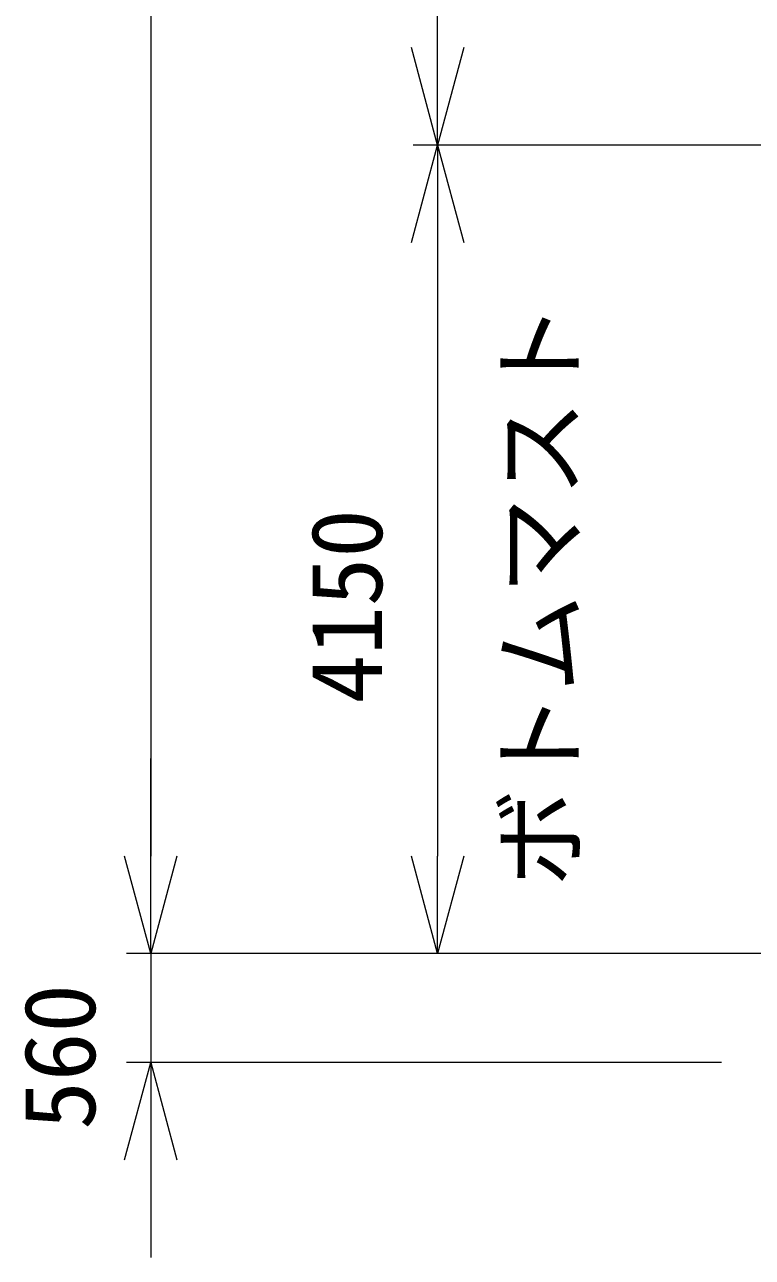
# Model space of a CAD drawing. Units: millimetres, scale not verified. Extents: x -21826 to 21577, y -29973 to 32685.
# Drawn here: x -21825 to -18090, y -19336 to -13008 of the extents above; entities that cross this region are included whole.
import ezdxf
from ezdxf.enums import TextEntityAlignment as Align

# ---------------------------------------------------------------- set-up
doc = ezdxf.new("R2010")
doc.units = ezdxf.units.MM
doc.header["$LTSCALE"] = 70
doc.layers.add('0-2_05 寸法', color=3, linetype='Continuous', lineweight=18)
doc.styles.add('ＭＳ ゴシック', font='')
doc.styles.get('ＭＳ ゴシック').set_extended_font_data('MS Gothic')

msp = doc.modelspace()

# ---------------------------------------------------------------- linework, layer by layer
at = {"layer": '0-2_05 寸法', "color": 7}
for p, q in [((-21177.93, 12873.86), (-21177.93, -17276.14)), ((-19705.11, -13126.14), (-19705.11, 12873.86)), ((-19705.11, -13626.14), (-19705.11, -13126.14)), ((-15945.38, -13626.14), (-19830.11, -13626.14)), ((-15945.38, -13626.14), (-19830.11, -13626.14)), ((-19705.11, -13626.14), (-19705.11, -14126.14)), ((-19705.11, -14126.14), (-19705.11, -17276.14)), ((-21177.93, -17276.14), (-21177.93, -16776.14)), ((-21177.93, -17776.14), (-21177.93, -17276.14)), ((-21177.93, -17776.14), (-21177.93, -17276.14)), ((-19705.11, -17776.14), (-19705.11, -17276.14)), ((-16343.98, -17776.14), (-21302.93, -17776.14)), ((-16343.98, -17776.14), (-21302.93, -17776.14)), ((-21177.93, -17776.14), (-21177.93, -18336.14)), ((-16343.98, -17776.14), (-19830.11, -17776.14)), ((-18247.41, -18336.14), (-21302.93, -18336.14)), ((-21177.93, -18336.14), (-21177.93, -18836.14)), ((-21177.93, -18836.14), (-21177.93, -19336.14))]:
    msp.add_line(p, q, dxfattribs=at)
for points in [[(-19571.13, -13126.14), (-19705.11, -13626.14), (-19839.08, -13126.14)], [(-19839.08, -14126.14), (-19705.11, -13626.14), (-19571.13, -14126.14)], [(-21043.96, -17276.14), (-21177.93, -17776.14), (-21311.91, -17276.14)], [(-21043.96, -17276.14), (-21177.93, -17776.14), (-21311.91, -17276.14)], [(-19571.13, -17276.14), (-19705.11, -17776.14), (-19839.08, -17276.14)], [(-21311.91, -18836.14), (-21177.93, -18336.14), (-21043.96, -18836.14)]]:
    msp.add_lwpolyline(points, dxfattribs=at)

# ---------------------------------------------------------------- texts
at = {"layer": '0-2_05 寸法', "color": 7, "style": 'ＭＳ ゴシック'}
for s, p in [('ボトムマスト', (-18886.04, -17434.47)), ('4150', (-19880.11, -16492.8)), ('560', (-21352.93, -18681.14))]:
    msp.add_text(s, height=366.6, rotation=90, dxfattribs=at).set_placement(p, align=Align.BOTTOM_LEFT)

doc.saveas('drawing.dxf')
